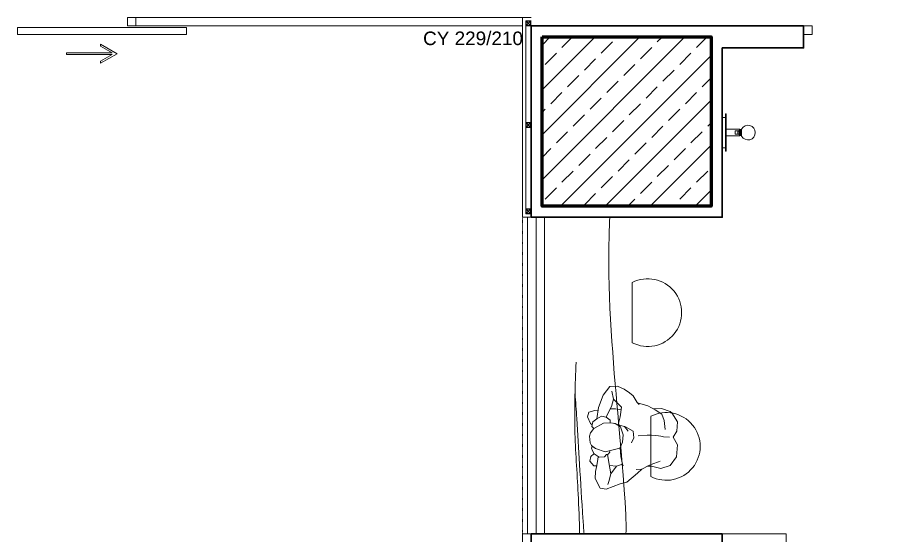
# Model space of a CAD drawing. Header units: millimetres. Extents: x 5429406 to 5440208, y -620941 to -619789.
# Drawn here: x 5435145 to 5435659, y -620181 to -619875 of the extents above; entities that cross this region are included whole.
import ezdxf

# ---------------------------------------------------------------- set-up
doc = ezdxf.new("R2010")
doc.units = ezdxf.units.MM
doc.header["$LTSCALE"] = 0.05
doc.linetypes.add('ACAD_ISO03W100', pattern=[30, 12, -18])
for name, color, linetype, lineweight in [('A-ALÇIPAN', 30, 'Continuous', 30), ('ARK_METAL', 252, 'Continuous', 15), ('f_kolon tarama', 252, 'Continuous', 5), ('f_nitelikli cam', 4, 'Continuous', 9), ('KOLON', 165, 'Continuous', 60), ('TEFRIS', 251, 'Continuous', 9), ('tefriş', 45, 'Continuous', 18)]:
    doc.layers.add(name, color=color, linetype=linetype, lineweight=lineweight)
doc.layers.add('f_özel_üretim', color=7, linetype='Continuous', lineweight=9, true_color=0xd1c9a3)
doc.styles.get("Standard").update_dxf_attribs({"font": 'arial.ttf'})

# ---------------------------------------------------------------- blocks, each defined once
blk = doc.blocks.new('kutu')
for points in [[(10262.54, 16668.8), (10265.54, 16668.8), (10265.54, 16665.8), (10262.54, 16665.8)], [(10262.74, 16668.6), (10265.34, 16668.6), (10265.34, 16666), (10262.74, 16666)]]:
    blk.add_lwpolyline(points, close=True)
for points in [[(10262.74, 16668.6), (10265.34, 16666)], [(10262.74, 16666), (10265.34, 16668.6)]]:
    blk.add_lwpolyline(points)
blk = doc.blocks.new('*U31')
blk.add_lwpolyline([(149.66, -7.69), (19.66, -7.69), (19.66, -3.69), (149.66, -3.69)], close=True)
for points in [[(-50.34, -13.69), (-45.34, -13.69), (-45.34, -8.69), (-50.34, -8.69)], [(89.66, -13.69), (84.66, -13.69), (84.66, -8.69), (89.66, -8.69)]]:
    blk.add_lwpolyline(points)
blk = doc.blocks.new('A$C6E062FC4')
for p, q in [((8.58, 113.25), (3.02, 103.25)), ((8.08, 110.29), (4.17, 103.25)), ((8.08, 83.25), (8.08, 110.29)), ((8.58, 113.25), (14.13, 103.25)), ((9.08, 110.29), (12.98, 103.25)), ((9.08, 83.25), (9.08, 110.29)), ((3.02, 103.25), (4.17, 103.25)), ((12.98, 103.25), (14.13, 103.25)), ((9.08, 83.25), (8.08, 83.25))]:
    blk.add_line(p, q)
blk = doc.blocks.new('insanplanoturan2')
for p, q in [((-4.35, 28), (-8.09, 30.21)), ((-3.59, 26.87), (-4.35, 28)), ((1.11, 27.39), (-1.54, 25.72)), ((3.27, 27.84), (1.11, 27.39)), ((7, 27.12), (3.27, 27.84)), ((8.63, 26), (7, 27.12)), ((10.14, 23.59), (8.63, 26)), ((10.17, 25.88), (9.26, 25.73)), ((11.6, 25.19), (10.17, 25.88)), ((13.24, 24.16), (15.05, 25.76)), ((15.05, 25.76), (17.91, 26.13)), ((17.91, 26.13), (20.4, 23.48)), ((-1.54, 25.72), (-5.35, 20.45)), ((9.26, 25.73), (9.56, 24.52)), ((11.39, 17.65), (10.14, 23.59)), ((13.37, 24.07), (11.6, 25.19)), ((14.98, 20.87), (13.37, 24.07)), ((14.48, 17.79), (14.98, 20.87)), ((16.27, 21.48), (14.74, 21.5)), ((14.98, 20.87), (14.98, 20.87)), ((20.07, 21.81), (16.27, 21.48)), ((23.66, 22.17), (20.07, 21.81)), ((20.4, 23.48), (20.2, 21.81)), ((27.76, 21.89), (23.66, 22.17)), ((33.11, 18.44), (27.76, 21.89)), ((-27.28, 18.74), (-27.93, 14.41)), ((-27.28, 18.74), (-27.28, 18.74)), ((-19.98, 15.91), (-24.48, 17.29)), ((-18.79, 14.34), (-19.98, 15.91)), ((-14.03, 17.26), (-14.37, 14.2)), ((-5.35, 20.45), (-5.85, 16.43)), ((-5.85, 16.43), (-5.83, 13.53)), ((8.41, 9.37), (10.99, 16.09)), ((10.99, 16.09), (11.39, 17.65)), ((11.39, 14.95), (12.59, 15.84)), ((12.59, 15.84), (12.97, 16.66)), ((12.94, 16.13), (20.72, 13.88)), ((12.97, 16.66), (14.48, 17.79)), ((33.27, 14.87), (33.11, 18.44)), ((-27.93, 14.41), (-26.55, 10.2)), ((-15.71, 10.73), (-18.79, 14.34)), ((-15.71, 10.73), (-9.91, 10.95)), ((-14.37, 14.2), (-14.05, 10.87)), ((-9.91, 10.95), (-5.08, 11.6)), ((-5.85, 14.49), (-5.54, 12.71)), ((-5.83, 13.53), (-4.08, 10.14)), ((-5.54, 12.71), (-4.92, 10.26)), ((11.39, 14.95), (10.64, 15.16)), ((19.31, 14.28), (19.29, 10.2)), ((19.29, 10.2), (24.16, 13.11)), ((20.72, 13.88), (24.16, 13.11)), ((24.16, 13.11), (28.65, 13.7)), ((28.65, 13.7), (30.45, 14.23)), ((29.4, 7.03), (33.27, 14.87)), ((-26.55, 10.2), (-24.71, 6.99)), ((-24.71, 6.99), (-23.11, 4.46)), ((-4.92, 10.26), (-4.51, 7.82)), ((-4.51, 7.82), (-2.1, 5.49)), ((-4.51, 7.82), (-4.46, 7.27)), ((-4.46, 7.27), (-2.36, 2.53)), ((-4.08, 10.14), (0.35, 8.04)), ((0.35, 8.04), (4.73, 8.08)), ((4.73, 8.08), (8.41, 9.37)), ((8.28, 9.05), (13.28, 8.1)), ((13.28, 8.1), (17.61, 6.77)), ((17.61, 6.77), (19.29, 10.2)), ((17.61, 6.77), (18.58, 6.35)), ((28.03, 3.22), (29.4, 7.03)), ((-23.11, 4.46), (-19.37, 1.75)), ((-19.37, 1.75), (-18.3, 0.57)), ((-19.26, 1.62), (-18.03, -4.75)), ((-2.36, 2.53), (1.56, 1.75)), ((1.56, 1.75), (4.62, 2.65)), ((22.01, -2.61), (28.03, 3.22)), ((-18.03, -4.75), (-16.17, -9.13)), ((0.13, -0.8), (-0.81, -6.09)), ((19.46, -4.88), (16.82, -8.79)), ((20, -1.56), (19.46, -4.88)), ((19.46, -4.88), (22.01, -2.61)), ((-16.62, -8.22), (-17.35, -12.82)), ((-16.17, -9.13), (-14.03, -13.42)), ((-0.81, -6.09), (-1.17, -8.58)), ((-1.17, -8.58), (-1.05, -10.85)), ((16.82, -8.79), (15.63, -11.06)), ((17.24, -10.34), (17.46, -7.85)), ((-17.35, -12.82), (-16.11, -18.21)), ((-14.03, -13.42), (-10.4, -15.06)), ((-10.4, -15.06), (-5.21, -16.27)), ((-1.05, -10.85), (-1.05, -12.66)), ((-1.05, -12.66), (-1.01, -14.11)), ((-1.01, -14.11), (-0.73, -15.8)), ((14.16, -14.24), (13.76, -15.31)), ((15.63, -11.06), (14.16, -14.24)), ((17.93, -16.07), (17.24, -10.34)), ((-16.11, -18.21), (-15.32, -19.11)), ((-15.32, -19.11), (-10.35, -22.99)), ((-0.73, -15.8), (-0.99, -19.23)), ((15.74, -21.26), (17.93, -16.07)), ((-10.35, -22.99), (-5, -23.15)), ((-5, -23.15), (-1.15, -21.36)), ((-1.15, -21.36), (3.07, -24.4)), ((3.07, -24.4), (10.13, -24.5)), ((10.13, -24.5), (15.74, -21.26))]:
    blk.add_line(p, q)
for points in [[(-8.09, 30.21), (-10.88, 29.66), (-12.15, 26.27), (-12.64, 24.24)], [(-1.54, 25.72), (-2.54, 26.97), (-5.37, 26.69), (-7.35, 24.57), (-9.19, 21.89), (-8.9, 19.21), (-7.35, 16.52), (-5.85, 16.43)], [(-27.28, 18.74), (-21.76, 22.31), (-14.13, 24.15), (-7.35, 24.57)], [(-19.98, 15.91), (-15.55, 16.66), (-9.47, 19.07), (-8.9, 19.21)]]:
    blk.add_lwpolyline(points)
blk = doc.blocks.new('xccxc')
at = {"rotation": 180}
blk.add_blockref('insanplanoturan2', (220488.91, -31825.14), dxfattribs=at)
blk = doc.blocks.new('ddafadsasdf')
at = {"layer": 'ARK_METAL'}
for p, q in [((5428492.97, -624507.51), (5428492.97, -624509.62)), ((5428492.97, -624511.74), (5428492.97, -624509.62)), ((5428493.61, -624507.89), (5428493.61, -624509.62)), ((5428493.61, -624511.36), (5428493.61, -624509.62)), ((5428494.33, -624509.62), (5428494.33, -624508.31)), ((5428494.33, -624509.62), (5428494.33, -624510.94))]:
    blk.add_line(p, q, dxfattribs=at)
for points in [[(5428495.1, -624509.62), (5428495.1, -624508.61), (5428496.85, -624508.61), (5428496.85, -624509.62)], [(5428495.1, -624509.62), (5428495.1, -624510.64), (5428496.85, -624510.64), (5428496.85, -624509.62)]]:
    blk.add_lwpolyline(points, dxfattribs=at)
for centre, radius, start, end in [((5428489.18, -624509.62), 4.33, 29.1775, 180), ((5428489.18, -624509.62), 4.33, 180, 330.8225), ((5428493.18, -624509.47), 1.64, 45.4176, 74.7941), ((5428493.18, -624509.78), 1.64, 285.2059, 314.5824)]:
    blk.add_arc(centre, radius, start, end, dxfattribs=at)
for points, knots in [([(5428492.97, -624507.56, 115.6), (5428493, -624507.61, 115.6), (5428493.08, -624507.71, 115.6), (5428493.25, -624507.83, 115.6), (5428493.43, -624507.93, 115.6), (5428493.56, -624508, 115.6), (5428493.61, -624508.03, 115.6)], [0.0089606, 0.0089606, 0.0089606, 0.0089606, 0.1003629, 0.1954557, 0.3128324, 0.4011128, 0.4011128, 0.4011128, 0.4011128]), ([(5428492.97, -624511.69, 115.6), (5428493, -624511.64, 115.6), (5428493.08, -624511.54, 115.6), (5428493.25, -624511.41, 115.6), (5428493.43, -624511.31, 115.6), (5428493.56, -624511.25, 115.6), (5428493.61, -624511.22, 115.6)], [0.0089606, 0.0089606, 0.0089606, 0.0089606, 0.1003629, 0.1954557, 0.3128324, 0.4011128, 0.4011128, 0.4011128, 0.4011128]), ([(5428494.33, -624508.39), (5428494.38, -624508.44), (5428494.49, -624508.53), (5428494.7, -624508.67), (5428494.92, -624508.69), (5428495.06, -624508.69), (5428495.1, -624508.69)], [0.0416286, 0.0416286, 0.0416286, 0.0416286, 0.1364849, 0.2565283, 0.3956609, 0.4554102, 0.4554102, 0.4554102, 0.4554102]), ([(5428494.33, -624510.86), (5428494.38, -624510.81), (5428494.49, -624510.72), (5428494.7, -624510.58), (5428494.92, -624510.56), (5428495.06, -624510.56), (5428495.1, -624510.56)], [0.0416286, 0.0416286, 0.0416286, 0.0416286, 0.1364849, 0.2565283, 0.3956609, 0.4554102, 0.4554102, 0.4554102, 0.4554102])]:
    blk.add_open_spline(points, degree=3, knots=knots, dxfattribs=at)
at = {"layer": 'tefriş', "color": 2, "linetype": 'Continuous'}
for p, q in [((5428502.41, -624500.62), (5428504.16, -624500.62)), ((5428504.41, -624500.87), (5428504.41, -624518.37)), ((5428494.01, -624507.62), (5428502.01, -624507.62)), ((5428494.01, -624511.62), (5428494.01, -624507.62)), ((5428494.01, -624507.62), (5428502.01, -624507.62)), ((5428502.01, -624511.62), (5428494.01, -624511.62)), ((5428502.41, -624518.62), (5428504.16, -624518.62))]:
    blk.add_line(p, q, dxfattribs=at)
blk.add_lwpolyline([(5428502.41, -624498.62), (5428502.41, -624520.62), (5428502.01, -624520.62), (5428502.01, -624498.62)], close=True, dxfattribs=at)
for centre, start, end in [((5428504.16, -624500.87), 0, 90), ((5428504.16, -624518.37), 270, 0)]:
    blk.add_arc(centre, 0.25, start, end, dxfattribs=at)

msp = doc.modelspace()

# ---------------------------------------------------------------- hatches: boundary and pattern name
at = {"layer": 'f_kolon tarama', "transparency": 33554541}
h = msp.add_hatch(dxfattribs=at)
h.set_pattern_fill('ANSI33', color=256, scale=75, style=0)
h.set_pattern_definition([(45, (5346669.218, -733761.465), (-13.2582521, 13.2582521), []), (45, (5346682.476, -733761.465), (-13.2582521, 13.2582521), [9.375, -4.6875])])
h.paths.add_polyline_path([(5435454.57, -619886.67), (5435554.57, -619886.67), (5435554.57, -619986.67), (5435454.57, -619986.67)])

# ---------------------------------------------------------------- linework, layer by layer
at = {"layer": 'A-ALÇIPAN', "transparency": 33554541, "elevation": -245.25}
for points in [[(5435448.07, -619880.17), (5435609.17, -619880.17), (5435609.17, -619893.17), (5435561.07, -619893.17), (5435561.07, -619993.17), (5435448.07, -619993.17)], [(5435448.07, -619880.17), (5435448.07, -619993.17)], [(5435448.07, -620180.17), (5435561.07, -620180.17), (5435561.07, -620293.17), (5435454.63, -620293.17)], [(5435448.07, -620180.17), (5435448.07, -620290.73)]]:
    msp.add_lwpolyline(points, dxfattribs=at)
at = {"layer": 'f_nitelikli cam', "transparency": 33554541, "elevation": -245.25}
for points in [[(5435443.07, -619875.16), (5435209.57, -619875.16), (5435209.57, -619880.16), (5435443.07, -619880.16)], [(5435214.57, -619875.16), (5435214.57, -619880.16)], [(5435446.07, -619993.17), (5435446.07, -620180.17)], [(5435451.07, -619993.17), (5435451.07, -620180.17)]]:
    msp.add_lwpolyline(points, dxfattribs=at)
msp.add_lwpolyline([(5435144.57, -619881.16), (5435244.57, -619881.16), (5435244.57, -619885.16), (5435144.57, -619885.16)], close=True, dxfattribs=at)
at = {"layer": 'f_özel_üretim', "transparency": 33554541, "elevation": -245.25}
for points in [[(5435448.07, -619875.16), (5435443.07, -619875.16), (5435443.07, -619993.17), (5435448.07, -619993.17)], [(5435448.07, -619877.16), (5435445.07, -619877.16), (5435445.07, -619991.17), (5435448.07, -619991.17)], [(5435448.07, -620180.17), (5435443.07, -620180.17), (5435443.07, -620290.73)]]:
    msp.add_lwpolyline(points, dxfattribs=at)
at = {"layer": 'f_özel_üretim', "linetype": 'ACAD_ISO03W100', "ltscale": 0.2, "transparency": 33554541, "elevation": -245.25}
for points in [[(5435443.07, -619993.17), (5435443.07, -620180.17)], [(5435451.07, -619993.17), (5435451.07, -620180.17)]]:
    msp.add_lwpolyline(points, dxfattribs=at)
at = {"layer": 'KOLON', "transparency": 33554541, "elevation": -245.25}
msp.add_lwpolyline([(5435454.57, -619886.67), (5435554.57, -619886.67), (5435554.57, -619986.67), (5435454.57, -619986.67)], close=True, dxfattribs=at)
at = {"layer": 'TEFRIS', "linetype": 'ByBlock', "transparency": 33554541, "elevation": -245.25}
msp.add_lwpolyline([(5435561.07, -620180.17), (5435598.89, -620180.17), (5435598.89, -620292.9), (5435561.07, -620292.9)], close=True, dxfattribs=at)
at = {"layer": 'tefriş', "transparency": 33554541}
for p, q in [((5435507.89, -620067.26), (5435507.89, -620031.75)), ((5435518.82, -620146.27), (5435518.82, -620110.76))]:
    msp.add_line(p, q, dxfattribs=at)
at = {"layer": 'tefriş', "transparency": 33554541, "elevation": -245.25}
msp.add_lwpolyline([(5435456.07, -619993.17), (5435456.07, -620180.17)], dxfattribs=at)
at = {"layer": 'tefriş', "transparency": 33554541}
for centre in [(5435517.09, -620049.5), (5435528.03, -620128.51)]:
    msp.add_arc(centre, 20, 242.5967, 117.4033, dxfattribs=at)
for points, knots in [([(5435504.05, -620180.17, -156.94), (5435504.73, -620177.71, -78.95), (5435504.08, -620158.22, 20.32), (5435492.97, -620040.07, -0.51), (5435494.35, -620000.07, -0.12), (5435494.61, -619993.17, -0.03)], [67.584339, 67.584339, 67.584339, 67.584339, 254.055987, 354.070549, 374.974586, 374.974586, 374.974586, 374.974586]), ([(5435474.71, -620078.86), (5435474.2, -620092.05), (5435473.18, -620117.96), (5435475.97, -620151.69), (5435476.6, -620172.29), (5435476.81, -620180.17)], [0, 0, 0, 0, 39.577208, 77.719782, 101.390963, 101.390963, 101.390963, 101.390963]), ([(5435479.44, -620180.17), (5435479.21, -620177.17), (5435478.14, -620163.49), (5435476.9, -620140.73), (5435475.49, -620116.1), (5435474.44, -620102.18), (5435474.07, -620097.3)], [4.219976, 4.219976, 4.219976, 4.219976, 13.25415, 45.388528, 72.588614, 87.274942, 87.274942, 87.274942, 87.274942])]:
    msp.add_open_spline(points, degree=3, knots=knots, dxfattribs=at)

# ---------------------------------------------------------------- block references
at = {"layer": 'f_nitelikli cam', "transparency": 33554541, "xscale": -1}
for name, p, rotation in [('*U31', (5435659.51, -619893.87, -245.25), 180), ('A$C6E062FC4', (5435090.33, -619905.15, -245.25), 270)]:
    msp.add_blockref(name, p, dxfattribs=dict(at, rotation=rotation))
at = {"layer": 'f_özel_üretim', "transparency": 33554541, "xscale": -1, "rotation": 180}
for p in [(5425182.52, -603211.36, -245.25), (5425182.52, -603271.36, -245.25), (5425182.52, -603322.37, -245.25)]:
    msp.add_blockref('kutu', p, dxfattribs=at)
at = {"layer": 'tefriş', "transparency": 33554541, "xscale": -1}
msp.add_blockref('ddafadsasdf', (10864065.48, 4566.45, -245.25), dxfattribs=at)
at = {"layer": 'tefriş', "transparency": 33554541, "xscale": -1, "rotation": 264.2215082948958}
msp.add_blockref('xccxc', (5444974.62, -842694.84), dxfattribs=at)

# ---------------------------------------------------------------- texts
at = {"layer": 'f_nitelikli cam', "transparency": 33554541, "insert": (5435443.32, -619891.61, -245.25), "char_height": 8, "attachment_point": 9}
msp.add_mtext_dynamic_manual_height_columns('CY 229/210', width=114.8595, gutter_width=1, heights=[0], dxfattribs=at)

doc.saveas('drawing.dxf')
